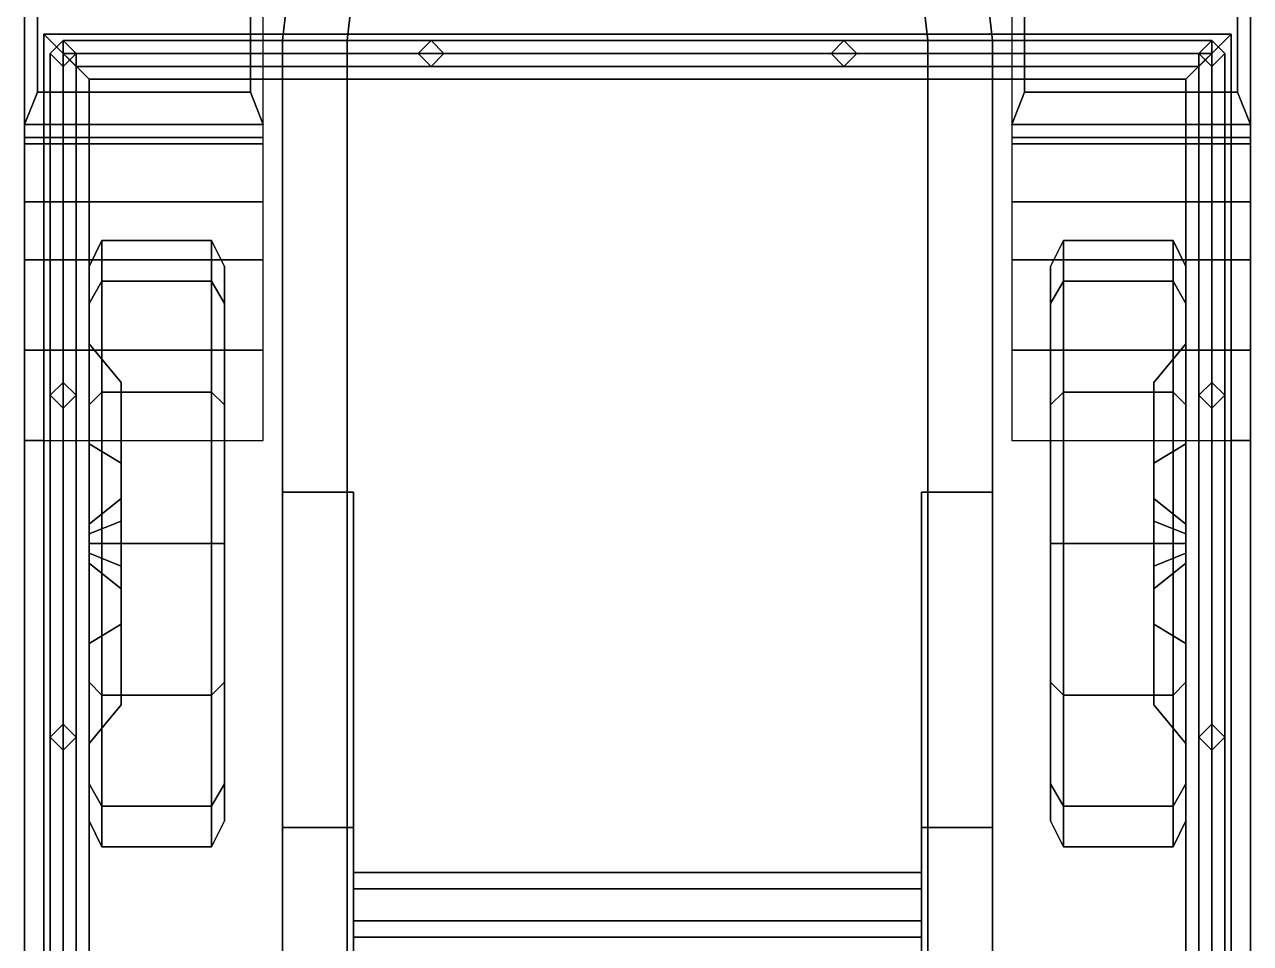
# Model space of a CAD drawing. Header units: millimetres. Extents: x -1 to 3, y -2.7 to 9.
# Drawn here: x -0.95 to 0.95, y -1.34 to 0.085 of the extents above; entities that cross this region are included whole.
import ezdxf

# ---------------------------------------------------------------- set-up
doc = ezdxf.new("R2010")
doc.units = ezdxf.units.MM
doc.layers.add('wheels', color=2, linetype='Continuous')

msp = doc.modelspace()

# ---------------------------------------------------------------- linework, layer by layer
for points in [[(-0.39, 1.46, 0.61), (-0.55, 0.06, 0.61), (-0.55, 0.06, 0.71), (-0.39, 1.46, 0.71)], [(-0.29, 1.46, 0.61), (-0.45, 0.06, 0.61), (-0.55, 0.06, 0.61), (-0.39, 1.46, 0.61)], [(-0.55, 0.06, 0.71), (-0.45, 0.06, 0.71), (-0.29, 1.46, 0.71), (-0.39, 1.46, 0.71)], [(-0.29, 1.46, 0.71), (-0.45, 0.06, 0.71), (-0.45, 0.06, 0.61), (-0.29, 1.46, 0.61)], [(0.29, 1.46, 0.71), (0.45, 0.06, 0.71), (0.55, 0.06, 0.71), (0.39, 1.46, 0.71)], [(0.29, 1.46, 0.61), (0.45, 0.06, 0.61), (0.45, 0.06, 0.71), (0.29, 1.46, 0.71)], [(0.55, 0.06, 0.61), (0.45, 0.06, 0.61), (0.29, 1.46, 0.61), (0.39, 1.46, 0.61)], [(0.39, 1.46, 0.71), (0.55, 0.06, 0.71), (0.55, 0.06, 0.61), (0.39, 1.46, 0.61)], [(-0.95, -0.09, 0.46), (-0.95, 1.05, 0.46), (-0.95, 1.05, 0.4), (-0.95, -0.14, 0.4)], [(0.95, 1.05, 0.46), (0.95, -0.09, 0.46), (0.95, -0.14, 0.4), (0.95, 1.05, 0.4)], [(-0.95, 0.61, 0.66), (-0.95, -0.07, 0.66), (-0.93, -0.02, 0.69), (-0.93, 0.56, 0.69)], [(-0.95, 0.61, 0.46), (-0.95, -0.07, 0.46), (-0.95, -0.07, 0.66), (-0.95, 0.61, 0.66)], [(-0.6, -0.02, 0.69), (-0.58, -0.07, 0.66), (-0.58, 0.61, 0.66), (-0.6, 0.56, 0.69)], [(0.58, 0.61, 0.66), (0.58, -0.07, 0.66), (0.6, -0.02, 0.69), (0.6, 0.56, 0.69)], [(0.93, -0.02, 0.69), (0.95, -0.07, 0.66), (0.95, 0.61, 0.66), (0.93, 0.56, 0.69)], [(0.95, -0.07, 0.66), (0.95, -0.07, 0.46), (0.95, 0.61, 0.46), (0.95, 0.61, 0.66)], [(-0.93, 0.56, 0.69), (-0.93, -0.02, 0.69), (-0.6, -0.02, 0.69), (-0.6, 0.56, 0.69)], [(0.6, 0.56, 0.69), (0.6, -0.02, 0.69), (0.93, -0.02, 0.69), (0.93, 0.56, 0.69)], [(0.92, 0.07, 1), (0.92, -2.62, 1), (-0.92, -2.62, 1), (-0.92, 0.07, 1)], [(-0.92, 0.07, 1.58), (-0.85, 0, 1.58), (0.85, 0, 1.58), (0.92, 0.07, 1.58)], [(-0.92, 0.07, 1), (-0.92, 0.07, 1.58), (0.92, 0.07, 1.58), (0.92, 0.07, 1)], [(-0.92, -2.62, 1.58), (-0.85, -2.55, 1.58), (-0.85, 0, 1.58), (-0.92, 0.07, 1.58)], [(-0.92, -2.62, 1), (-0.92, -2.62, 1.58), (-0.92, 0.07, 1.58), (-0.92, 0.07, 1)], [(-0.89, 0.06, 1.58), (-0.91, 0.04, 1.58), (-0.91, 0.04, 1.91), (-0.89, 0.06, 1.93)], [(-0.91, -2.65, 1.91), (-0.89, -2.65, 1.93), (-0.89, 0.06, 1.93), (-0.91, 0.04, 1.91)], [(-0.87, 0.04, 1.58), (-0.89, 0.06, 1.58), (-0.89, 0.06, 1.93), (-0.87, 0.04, 1.91)], [(0.89, 0.06, 1.91), (0.87, 0.04, 1.89), (-0.87, 0.04, 1.89), (-0.89, 0.06, 1.91)], [(0.89, 0.04, 1.93), (0.89, 0.06, 1.91), (-0.89, 0.06, 1.91), (-0.89, 0.04, 1.93)], [(-0.89, -2.65, 1.93), (-0.87, -2.65, 1.91), (-0.87, 0.04, 1.91), (-0.89, 0.06, 1.93)], [(-0.55, 0.06, 0.61), (-0.55, -2.42, 0.61), (-0.55, -2.42, 0.71), (-0.55, 0.06, 0.71)], [(-0.55, -2.42, 0.71), (-0.45, -2.32, 0.71), (-0.45, 0.06, 0.71), (-0.55, 0.06, 0.71)], [(-0.45, 0.06, 0.61), (-0.45, -2.32, 0.61), (-0.55, -2.42, 0.61), (-0.55, 0.06, 0.61)], [(-0.45, 0.06, 0.71), (-0.45, -2.32, 0.71), (-0.45, -2.32, 0.61), (-0.45, 0.06, 0.61)], [(-0.32, 0.06, 1.58), (-0.34, 0.04, 1.58), (-0.34, 0.04, 1.89), (-0.32, 0.06, 1.91)], [(-0.3, 0.04, 1.58), (-0.32, 0.06, 1.58), (-0.32, 0.06, 1.91), (-0.3, 0.04, 1.89)], [(0.32, 0.06, 1.58), (0.3, 0.04, 1.58), (0.3, 0.04, 1.89), (0.32, 0.06, 1.91)], [(0.34, 0.04, 1.58), (0.32, 0.06, 1.58), (0.32, 0.06, 1.91), (0.34, 0.04, 1.89)], [(0.45, 0.06, 0.61), (0.45, -2.32, 0.61), (0.45, -2.32, 0.71), (0.45, 0.06, 0.71)], [(0.45, 0.06, 0.71), (0.45, -2.32, 0.71), (0.55, -2.42, 0.71), (0.55, 0.06, 0.71)], [(0.55, -2.42, 0.61), (0.45, -2.32, 0.61), (0.45, 0.06, 0.61), (0.55, 0.06, 0.61)], [(0.55, 0.06, 0.71), (0.55, -2.42, 0.71), (0.55, -2.42, 0.61), (0.55, 0.06, 0.61)], [(0.85, -2.55, 1.58), (0.92, -2.62, 1.58), (0.92, 0.07, 1.58), (0.85, 0, 1.58)], [(0.89, 0.06, 1.58), (0.87, 0.04, 1.58), (0.87, 0.04, 1.91), (0.89, 0.06, 1.93)], [(0.87, -2.65, 1.91), (0.89, -2.65, 1.93), (0.89, 0.06, 1.93), (0.87, 0.04, 1.91)], [(0.91, 0.04, 1.58), (0.89, 0.06, 1.58), (0.89, 0.06, 1.93), (0.91, 0.04, 1.91)], [(0.89, -2.65, 1.93), (0.91, -2.65, 1.91), (0.91, 0.04, 1.91), (0.89, 0.06, 1.93)], [(0.92, 0.07, 1), (0.92, 0.07, 1.58), (0.92, -2.62, 1.58), (0.92, -2.62, 1)], [(-0.91, 0.04, 1.58), (-0.89, 0.02, 1.58), (-0.89, 0.02, 1.89), (-0.91, 0.04, 1.91)], [(-0.89, -2.65, 1.89), (-0.91, -2.65, 1.91), (-0.91, 0.04, 1.91), (-0.89, 0.02, 1.89)], [(-0.89, 0.02, 1.58), (-0.87, 0.04, 1.58), (-0.87, 0.04, 1.91), (-0.89, 0.02, 1.89)], [(0.87, 0.02, 1.91), (0.89, 0.04, 1.93), (-0.89, 0.04, 1.93), (-0.87, 0.02, 1.91)], [(-0.87, -2.65, 1.91), (-0.89, -2.65, 1.89), (-0.89, 0.02, 1.89), (-0.87, 0.04, 1.91)], [(0.87, 0.04, 1.89), (0.87, 0.02, 1.91), (-0.87, 0.02, 1.91), (-0.87, 0.04, 1.89)], [(-0.34, 0.04, 1.58), (-0.32, 0.02, 1.58), (-0.32, 0.02, 1.91), (-0.34, 0.04, 1.89)], [(-0.32, 0.02, 1.58), (-0.3, 0.04, 1.58), (-0.3, 0.04, 1.89), (-0.32, 0.02, 1.91)], [(0.3, 0.04, 1.58), (0.32, 0.02, 1.58), (0.32, 0.02, 1.91), (0.3, 0.04, 1.89)], [(0.32, 0.02, 1.58), (0.34, 0.04, 1.58), (0.34, 0.04, 1.89), (0.32, 0.02, 1.91)], [(0.87, 0.04, 1.58), (0.89, 0.02, 1.58), (0.89, 0.02, 1.89), (0.87, 0.04, 1.91)], [(0.89, -2.65, 1.89), (0.87, -2.65, 1.91), (0.87, 0.04, 1.91), (0.89, 0.02, 1.89)], [(0.89, 0.02, 1.58), (0.91, 0.04, 1.58), (0.91, 0.04, 1.91), (0.89, 0.02, 1.89)], [(0.91, -2.65, 1.91), (0.89, -2.65, 1.89), (0.89, 0.02, 1.89), (0.91, 0.04, 1.91)], [(-0.85, 0, 1.07), (-0.85, -2.55, 1.07), (0.85, -2.55, 1.07), (0.85, 0, 1.07)], [(0.85, 0, 1.07), (0.85, 0, 1.58), (-0.85, 0, 1.58), (-0.85, 0, 1.07)], [(-0.85, 0, 1.07), (-0.85, 0, 1.58), (-0.85, -2.55, 1.58), (-0.85, -2.55, 1.07)], [(0.85, -2.55, 1.07), (0.85, -2.55, 1.58), (0.85, 0, 1.58), (0.85, 0, 1.07)], [(-0.93, -0.02, 0.69), (-0.95, -0.07, 0.66), (-0.58, -0.07, 0.66), (-0.6, -0.02, 0.69)], [(0.6, -0.02, 0.69), (0.58, -0.07, 0.66), (0.95, -0.07, 0.66), (0.93, -0.02, 0.69)], [(-0.95, -0.07, 0.66), (-0.95, -0.07, 0.46), (-0.58, -0.07, 0.46), (-0.58, -0.07, 0.66)], [(-0.95, -0.07, 0.46), (-0.95, -0.09, 0.46), (-0.58, -0.09, 0.46), (-0.58, -0.07, 0.46)], [(0.58, -0.07, 0.66), (0.58, -0.07, 0.46), (0.95, -0.07, 0.46), (0.95, -0.07, 0.66)], [(0.58, -0.07, 0.46), (0.58, -0.09, 0.46), (0.95, -0.09, 0.46), (0.95, -0.07, 0.46)], [(-0.95, -0.09, 0.46), (-0.95, -0.1, 0.52), (-0.58, -0.1, 0.52), (-0.58, -0.09, 0.46)], [(-0.95, -0.1, 0.52), (-0.95, -0.09, 0.46), (-0.95, -0.14, 0.4), (-0.95, -0.16, 0.51)], [(0.58, -0.09, 0.46), (0.58, -0.1, 0.52), (0.95, -0.1, 0.52), (0.95, -0.09, 0.46)], [(0.95, -0.09, 0.46), (0.95, -0.1, 0.52), (0.95, -0.16, 0.51), (0.95, -0.14, 0.4)], [(-0.95, -0.1, 0.52), (-0.95, -0.19, 0.72), (-0.58, -0.19, 0.72), (-0.58, -0.1, 0.52)], [(-0.95, -0.19, 0.72), (-0.95, -0.1, 0.52), (-0.95, -0.16, 0.51), (-0.95, -0.26, 0.71)], [(0.58, -0.1, 0.52), (0.58, -0.19, 0.72), (0.95, -0.19, 0.72), (0.95, -0.1, 0.52)], [(0.95, -0.1, 0.52), (0.95, -0.19, 0.72), (0.95, -0.26, 0.71), (0.95, -0.16, 0.51)], [(-0.95, -0.28, 0.84), (-0.95, -0.19, 0.72), (-0.95, -0.26, 0.71), (-0.95, -0.32, 0.79)], [(0.58, -0.19, 0.72), (0.58, -0.28, 0.84), (0.95, -0.28, 0.84), (0.95, -0.19, 0.72)], [(0.95, -0.19, 0.72), (0.95, -0.28, 0.84), (0.95, -0.32, 0.79), (0.95, -0.26, 0.71)], [(-0.95, -0.19, 0.72), (-0.95, -0.28, 0.84), (-0.58, -0.28, 0.84), (-0.58, -0.19, 0.72)], [(-0.95, -0.28, 0.84), (-0.95, -0.42, 0.95), (-0.58, -0.42, 0.95), (-0.58, -0.28, 0.84)], [(-0.95, -0.42, 0.95), (-0.95, -0.28, 0.84), (-0.95, -0.32, 0.79), (-0.95, -0.48, 0.91)], [(0.58, -0.28, 0.84), (0.58, -0.42, 0.95), (0.95, -0.42, 0.95), (0.95, -0.28, 0.84)], [(0.95, -0.28, 0.84), (0.95, -0.42, 0.95), (0.95, -0.48, 0.91), (0.95, -0.32, 0.79)], [(-0.95, -0.42, 0.95), (-0.95, -0.56, 1), (-0.58, -0.56, 1), (-0.58, -0.42, 0.95)], [(-0.95, -0.56, 1), (-0.95, -0.42, 0.95), (-0.95, -0.48, 0.91), (-0.95, -0.62, 0.96)], [(0.58, -0.42, 0.95), (0.58, -0.56, 1), (0.95, -0.56, 1), (0.95, -0.42, 0.95)], [(0.95, -0.42, 0.95), (0.95, -0.56, 1), (0.95, -0.62, 0.96), (0.95, -0.48, 0.91)], [(-0.89, -0.47, 1.58), (-0.91, -0.49, 1.58), (-0.91, -0.49, 1.91), (-0.89, -0.47, 1.89)], [(-0.87, -0.49, 1.58), (-0.89, -0.47, 1.58), (-0.89, -0.47, 1.89), (-0.87, -0.49, 1.91)], [(0.89, -0.47, 1.58), (0.87, -0.49, 1.58), (0.87, -0.49, 1.91), (0.89, -0.47, 1.89)], [(0.91, -0.49, 1.58), (0.89, -0.47, 1.58), (0.89, -0.47, 1.89), (0.91, -0.49, 1.91)], [(-0.91, -0.49, 1.58), (-0.89, -0.51, 1.58), (-0.89, -0.51, 1.89), (-0.91, -0.49, 1.91)], [(-0.89, -0.51, 1.58), (-0.87, -0.49, 1.58), (-0.87, -0.49, 1.91), (-0.89, -0.51, 1.89)], [(0.87, -0.49, 1.58), (0.89, -0.51, 1.58), (0.89, -0.51, 1.89), (0.87, -0.49, 1.91)], [(0.89, -0.51, 1.58), (0.91, -0.49, 1.58), (0.91, -0.49, 1.91), (0.89, -0.51, 1.89)], [(-0.95, -0.56, 1), (-0.95, -1.97, 1), (-0.92, -1.97, 1), (-0.92, -0.56, 1)], [(-0.95, -1.97, 1), (-0.95, -0.56, 1), (-0.95, -0.62, 0.96), (-0.95, -1.94, 0.96)], [(0.92, -0.56, 1), (0.92, -1.97, 1), (0.95, -1.97, 1), (0.95, -0.56, 1)], [(0.95, -0.56, 1), (0.95, -1.97, 1), (0.95, -1.94, 0.96), (0.95, -0.62, 0.96)], [(-0.44, -0.64, 0.34), (-0.44, -1.16, 0.28), (-0.55, -1.16, 0.28), (-0.55, -0.64, 0.34)], [(-0.55, -0.64, 0.49), (-0.55, -1.16, 0.61), (-0.44, -1.16, 0.61), (-0.44, -0.64, 0.49)], [(-0.44, -0.64, 0.49), (-0.44, -0.64, 0.34), (-0.55, -0.64, 0.34), (-0.55, -0.64, 0.49)], [(-0.55, -0.64, 0.34), (-0.55, -1.16, 0.28), (-0.55, -1.16, 0.61), (-0.55, -0.64, 0.49)], [(-0.44, -1.16, 0.61), (-0.44, -1.16, 0.28), (-0.44, -0.64, 0.34), (-0.44, -0.64, 0.49)], [(0.44, -0.64, 0.34), (0.44, -1.16, 0.28), (0.44, -1.16, 0.61), (0.44, -0.64, 0.49)], [(0.55, -0.64, 0.49), (0.55, -0.64, 0.34), (0.44, -0.64, 0.34), (0.44, -0.64, 0.49)], [(0.55, -0.64, 0.34), (0.55, -1.16, 0.28), (0.44, -1.16, 0.28), (0.44, -0.64, 0.34)], [(0.44, -0.64, 0.49), (0.44, -1.16, 0.61), (0.55, -1.16, 0.61), (0.55, -0.64, 0.49)], [(0.55, -1.16, 0.61), (0.55, -1.16, 0.28), (0.55, -0.64, 0.34), (0.55, -0.64, 0.49)], [(-0.89, -1, 1.58), (-0.91, -1.02, 1.58), (-0.91, -1.02, 1.91), (-0.89, -1, 1.89)], [(-0.87, -1.02, 1.58), (-0.89, -1, 1.58), (-0.89, -1, 1.89), (-0.87, -1.02, 1.91)], [(0.89, -1, 1.58), (0.87, -1.02, 1.58), (0.87, -1.02, 1.91), (0.89, -1, 1.89)], [(0.91, -1.02, 1.58), (0.89, -1, 1.58), (0.89, -1, 1.89), (0.91, -1.02, 1.91)], [(-0.91, -1.02, 1.58), (-0.89, -1.04, 1.58), (-0.89, -1.04, 1.89), (-0.91, -1.02, 1.91)], [(-0.89, -1.04, 1.58), (-0.87, -1.02, 1.58), (-0.87, -1.02, 1.91), (-0.89, -1.04, 1.89)], [(0.87, -1.02, 1.58), (0.89, -1.04, 1.58), (0.89, -1.04, 1.89), (0.87, -1.02, 1.91)], [(0.89, -1.04, 1.58), (0.91, -1.02, 1.58), (0.91, -1.02, 1.91), (0.89, -1.04, 1.89)], [(-0.44, -1.16, 0.28), (-0.44, -1.4, 0.28), (-0.55, -1.4, 0.28), (-0.55, -1.16, 0.28)], [(-0.55, -1.16, 0.61), (-0.55, -1.4, 0.61), (-0.44, -1.4, 0.61), (-0.44, -1.16, 0.61)], [(-0.55, -1.16, 0.28), (-0.55, -1.4, 0.28), (-0.55, -1.4, 0.61), (-0.55, -1.16, 0.61)], [(-0.44, -1.4, 0.61), (-0.44, -1.4, 0.28), (-0.44, -1.16, 0.28), (-0.44, -1.16, 0.61)], [(0.44, -1.16, 0.28), (0.44, -1.4, 0.28), (0.44, -1.4, 0.61), (0.44, -1.16, 0.61)], [(0.55, -1.16, 0.28), (0.55, -1.4, 0.28), (0.44, -1.4, 0.28), (0.44, -1.16, 0.28)], [(0.44, -1.16, 0.61), (0.44, -1.4, 0.61), (0.55, -1.4, 0.61), (0.55, -1.16, 0.61)], [(0.55, -1.4, 0.61), (0.55, -1.4, 0.28), (0.55, -1.16, 0.28), (0.55, -1.16, 0.61)], [(0.44, -1.255, 0.5033), (0.44, -1.23, 0.46), (-0.44, -1.23, 0.46), (-0.44, -1.255, 0.5033)], [(0.44, -1.23, 0.46), (0.44, -1.255, 0.4167), (-0.44, -1.255, 0.4167), (-0.44, -1.23, 0.46)], [(0.44, -1.305, 0.5033), (0.44, -1.255, 0.5033), (-0.44, -1.255, 0.5033), (-0.44, -1.305, 0.5033)], [(0.44, -1.255, 0.4167), (0.44, -1.305, 0.4167), (-0.44, -1.305, 0.4167), (-0.44, -1.255, 0.4167)], [(0.44, -1.33, 0.46), (0.44, -1.305, 0.5033), (-0.44, -1.305, 0.5033), (-0.44, -1.33, 0.46)], [(0.44, -1.305, 0.4167), (0.44, -1.33, 0.46), (-0.44, -1.33, 0.46), (-0.44, -1.305, 0.4167)]]:
    msp.add_3dface(points)
at = {"layer": 'wheels'}
for points in [[(-0.83, -0.313, 0.705), (-0.83, -0.25, 0.47), (-0.85, -0.29, 0.47), (-0.85, -0.3476, 0.685)], [(-0.83, -0.25, 0.47), (-0.83, -0.313, 0.235), (-0.85, -0.3476, 0.255), (-0.85, -0.29, 0.47)], [(-0.83, -0.25, 0.47), (-0.83, -0.313, 0.705), (-0.66, -0.313, 0.705), (-0.66, -0.25, 0.47)], [(-0.83, -0.313, 0.235), (-0.83, -0.25, 0.47), (-0.66, -0.25, 0.47), (-0.66, -0.313, 0.235)], [(-0.66, -0.25, 0.47), (-0.66, -0.313, 0.705), (-0.64, -0.3476, 0.685), (-0.64, -0.29, 0.47)], [(-0.66, -0.313, 0.235), (-0.66, -0.25, 0.47), (-0.64, -0.29, 0.47), (-0.64, -0.3476, 0.255)], [(0.66, -0.313, 0.705), (0.66, -0.25, 0.47), (0.64, -0.29, 0.47), (0.64, -0.3476, 0.685)], [(0.66, -0.25, 0.47), (0.66, -0.313, 0.235), (0.64, -0.3476, 0.255), (0.64, -0.29, 0.47)], [(0.83, -0.313, 0.705), (0.83, -0.25, 0.47), (0.66, -0.25, 0.47), (0.66, -0.313, 0.705)], [(0.83, -0.25, 0.47), (0.83, -0.313, 0.235), (0.66, -0.313, 0.235), (0.66, -0.25, 0.47)], [(0.83, -0.25, 0.47), (0.83, -0.313, 0.705), (0.85, -0.3476, 0.685), (0.85, -0.29, 0.47)], [(0.83, -0.313, 0.235), (0.83, -0.25, 0.47), (0.85, -0.29, 0.47), (0.85, -0.3476, 0.255)], [(-0.85, -0.29, 0.47), (-0.85, -0.3476, 0.255), (-0.85, -0.565, 0.2015), (-0.85, -0.41, 0.47)], [(-0.85, -0.3476, 0.685), (-0.85, -0.29, 0.47), (-0.85, -0.41, 0.47)], [(-0.64, -0.29, 0.47), (-0.64, -1.0924, 0.255), (-0.64, -0.935, 0.0976), (-0.64, -0.3476, 0.255)], [(-0.64, -0.3476, 0.685), (-0.64, -1.15, 0.47), (-0.64, -1.0924, 0.255), (-0.64, -0.29, 0.47)], [(0.64, -0.935, 0.8424), (0.64, -0.3476, 0.685), (0.64, -0.29, 0.47), (0.64, -1.0924, 0.685)], [(0.64, -1.0924, 0.685), (0.64, -0.29, 0.47), (0.64, -0.3476, 0.255), (0.64, -1.15, 0.47)], [(0.85, -0.29, 0.47), (0.85, -0.3476, 0.685), (0.85, -0.565, 0.7385), (0.85, -0.41, 0.47)], [(0.85, -0.3476, 0.255), (0.85, -0.29, 0.47), (0.85, -0.41, 0.47)], [(-0.83, -0.313, 0.235), (-0.83, -0.485, 0.063), (-0.85, -0.505, 0.0976), (-0.85, -0.3476, 0.255)], [(-0.83, -0.485, 0.877), (-0.83, -0.313, 0.705), (-0.85, -0.3476, 0.685), (-0.85, -0.505, 0.8424)], [(-0.83, -0.485, 0.063), (-0.83, -0.313, 0.235), (-0.66, -0.313, 0.235), (-0.66, -0.485, 0.063)], [(-0.83, -0.313, 0.705), (-0.83, -0.485, 0.877), (-0.66, -0.485, 0.877), (-0.66, -0.313, 0.705)], [(-0.66, -0.485, 0.063), (-0.66, -0.313, 0.235), (-0.64, -0.3476, 0.255), (-0.64, -0.505, 0.0976)], [(-0.66, -0.313, 0.705), (-0.66, -0.485, 0.877), (-0.64, -0.505, 0.8424), (-0.64, -0.3476, 0.685)], [(0.66, -0.313, 0.235), (0.66, -0.485, 0.063), (0.64, -0.505, 0.0976), (0.64, -0.3476, 0.255)], [(0.66, -0.485, 0.877), (0.66, -0.313, 0.705), (0.64, -0.3476, 0.685), (0.64, -0.505, 0.8424)], [(0.83, -0.313, 0.235), (0.83, -0.485, 0.063), (0.66, -0.485, 0.063), (0.66, -0.313, 0.235)], [(0.83, -0.485, 0.877), (0.83, -0.313, 0.705), (0.66, -0.313, 0.705), (0.66, -0.485, 0.877)], [(0.83, -0.485, 0.063), (0.83, -0.313, 0.235), (0.85, -0.3476, 0.255), (0.85, -0.505, 0.0976)], [(0.83, -0.313, 0.705), (0.83, -0.485, 0.877), (0.85, -0.505, 0.8424), (0.85, -0.3476, 0.685)], [(-0.85, -0.3476, 0.255), (-0.85, -0.505, 0.0976), (-0.85, -0.565, 0.2015)], [(-0.85, -0.505, 0.8424), (-0.85, -0.3476, 0.685), (-0.85, -0.41, 0.47), (-0.85, -0.565, 0.7385)], [(-0.64, -0.3476, 0.255), (-0.64, -0.935, 0.0976), (-0.64, -0.72, 0.04), (-0.64, -0.505, 0.0976)], [(-0.64, -0.505, 0.8424), (-0.64, -1.0924, 0.685), (-0.64, -1.15, 0.47), (-0.64, -0.3476, 0.685)], [(0.64, -1.15, 0.47), (0.64, -0.3476, 0.255), (0.64, -0.505, 0.0976), (0.64, -1.0924, 0.255)], [(0.64, -0.72, 0.9), (0.64, -0.505, 0.8424), (0.64, -0.3476, 0.685), (0.64, -0.935, 0.8424)], [(0.85, -0.505, 0.0976), (0.85, -0.3476, 0.255), (0.85, -0.41, 0.47), (0.85, -0.565, 0.2015)], [(0.85, -0.3476, 0.685), (0.85, -0.505, 0.8424), (0.85, -0.565, 0.7385)], [(-0.85, -0.41, 0.47), (-0.85, -0.565, 0.2015), (-0.8, -0.595, 0.2535), (-0.8, -0.47, 0.47)], [(-0.85, -0.565, 0.7385), (-0.85, -0.41, 0.47), (-0.8, -0.47, 0.47), (-0.8, -0.595, 0.6865)], [(0.85, -0.565, 0.2015), (0.85, -0.41, 0.47), (0.8, -0.47, 0.47), (0.8, -0.595, 0.2535)], [(0.85, -0.41, 0.47), (0.85, -0.565, 0.7385), (0.8, -0.595, 0.6865), (0.8, -0.47, 0.47)], [(-0.8, -0.595, 0.6865), (-0.8, -0.47, 0.47), (-0.8, -0.65, 0.47), (-0.8, -0.685, 0.5306)], [(-0.8, -0.47, 0.47), (-0.8, -0.595, 0.2535), (-0.8, -0.685, 0.4094), (-0.8, -0.65, 0.47)], [(0.8, -0.47, 0.47), (0.8, -0.595, 0.6865), (0.8, -0.685, 0.5306), (0.8, -0.65, 0.47)], [(0.8, -0.595, 0.2535), (0.8, -0.47, 0.47), (0.8, -0.65, 0.47), (0.8, -0.685, 0.4094)], [(-0.83, -0.485, 0.063), (-0.83, -0.72), (-0.85, -0.72, 0.04), (-0.85, -0.505, 0.0976)], [(-0.83, -0.72, 0.94), (-0.83, -0.485, 0.877), (-0.85, -0.505, 0.8424), (-0.85, -0.72, 0.9)], [(-0.83, -0.72), (-0.83, -0.485, 0.063), (-0.66, -0.485, 0.063), (-0.66, -0.72)], [(-0.83, -0.485, 0.877), (-0.83, -0.72, 0.94), (-0.66, -0.72, 0.94), (-0.66, -0.485, 0.877)], [(-0.66, -0.72), (-0.66, -0.485, 0.063), (-0.64, -0.505, 0.0976), (-0.64, -0.72, 0.04)], [(-0.66, -0.485, 0.877), (-0.66, -0.72, 0.94), (-0.64, -0.72, 0.9), (-0.64, -0.505, 0.8424)], [(0.66, -0.485, 0.063), (0.66, -0.72), (0.64, -0.72, 0.04), (0.64, -0.505, 0.0976)], [(0.66, -0.72, 0.94), (0.66, -0.485, 0.877), (0.64, -0.505, 0.8424), (0.64, -0.72, 0.9)], [(0.83, -0.485, 0.063), (0.83, -0.72), (0.66, -0.72), (0.66, -0.485, 0.063)], [(0.83, -0.72, 0.94), (0.83, -0.485, 0.877), (0.66, -0.485, 0.877), (0.66, -0.72, 0.94)], [(0.83, -0.72), (0.83, -0.485, 0.063), (0.85, -0.505, 0.0976), (0.85, -0.72, 0.04)], [(0.83, -0.485, 0.877), (0.83, -0.72, 0.94), (0.85, -0.72, 0.9), (0.85, -0.505, 0.8424)], [(-0.85, -0.505, 0.0976), (-0.85, -0.72, 0.04), (-0.85, -0.875, 0.2015), (-0.85, -0.565, 0.2015)], [(-0.85, -0.72, 0.9), (-0.85, -0.505, 0.8424), (-0.85, -0.565, 0.7385)], [(-0.64, -0.72, 0.9), (-0.64, -0.935, 0.8424), (-0.64, -1.0924, 0.685), (-0.64, -0.505, 0.8424)], [(0.64, -1.0924, 0.255), (0.64, -0.505, 0.0976), (0.64, -0.72, 0.04), (0.64, -0.935, 0.0976)], [(0.85, -0.72, 0.04), (0.85, -0.505, 0.0976), (0.85, -0.565, 0.2015)], [(0.85, -0.505, 0.8424), (0.85, -0.72, 0.9), (0.85, -0.875, 0.7385), (0.85, -0.565, 0.7385)], [(-0.85, -0.565, 0.2015), (-0.85, -0.875, 0.2015), (-0.8, -0.845, 0.2535), (-0.8, -0.595, 0.2535)], [(-0.85, -0.935, 0.8424), (-0.85, -0.72, 0.9), (-0.85, -0.565, 0.7385), (-0.85, -0.875, 0.7385)], [(-0.85, -0.875, 0.7385), (-0.85, -0.565, 0.7385), (-0.8, -0.595, 0.6865), (-0.8, -0.845, 0.6865)], [(0.85, -0.875, 0.2015), (0.85, -0.565, 0.2015), (0.8, -0.595, 0.2535), (0.8, -0.845, 0.2535)], [(0.85, -0.565, 0.7385), (0.85, -0.875, 0.7385), (0.8, -0.845, 0.6865), (0.8, -0.595, 0.6865)], [(0.85, -0.935, 0.0976), (0.85, -0.72, 0.04), (0.85, -0.565, 0.2015), (0.85, -0.875, 0.2015)], [(-0.8, -0.595, 0.2535), (-0.8, -0.845, 0.2535), (-0.8, -0.755, 0.4094), (-0.8, -0.685, 0.4094)], [(-0.8, -0.845, 0.6865), (-0.8, -0.595, 0.6865), (-0.8, -0.685, 0.5306), (-0.8, -0.755, 0.5306)], [(0.8, -0.845, 0.2535), (0.8, -0.595, 0.2535), (0.8, -0.685, 0.4094), (0.8, -0.755, 0.4094)], [(0.8, -0.595, 0.6865), (0.8, -0.845, 0.6865), (0.8, -0.755, 0.5306), (0.8, -0.685, 0.5306)], [(-0.8, -0.685, 0.5306), (-0.8, -0.65, 0.47), (-0.85, -0.69, 0.47), (-0.85, -0.705, 0.496)], [(-0.8, -0.65, 0.47), (-0.8, -0.685, 0.4094), (-0.85, -0.705, 0.444), (-0.85, -0.69, 0.47)], [(0.8, -0.65, 0.47), (0.8, -0.685, 0.5306), (0.85, -0.705, 0.496), (0.85, -0.69, 0.47)], [(0.8, -0.685, 0.4094), (0.8, -0.65, 0.47), (0.85, -0.69, 0.47), (0.85, -0.705, 0.444)], [(-0.8, -0.685, 0.4094), (-0.8, -0.755, 0.4094), (-0.85, -0.735, 0.444), (-0.85, -0.705, 0.444)], [(-0.8, -0.755, 0.5306), (-0.8, -0.685, 0.5306), (-0.85, -0.705, 0.496), (-0.85, -0.735, 0.496)], [(-0.85, -0.735, 0.444), (-0.85, -0.705, 0.496), (-0.85, -0.69, 0.47), (-0.85, -0.705, 0.444)], [(0.8, -0.755, 0.4094), (0.8, -0.685, 0.4094), (0.85, -0.705, 0.444), (0.85, -0.735, 0.444)], [(0.8, -0.685, 0.5306), (0.8, -0.755, 0.5306), (0.85, -0.735, 0.496), (0.85, -0.705, 0.496)], [(0.85, -0.69, 0.47), (0.85, -0.705, 0.496), (0.85, -0.735, 0.496), (0.85, -0.705, 0.444)], [(-0.85, -0.75, 0.47), (-0.85, -0.735, 0.496), (-0.85, -0.705, 0.496), (-0.85, -0.735, 0.444)], [(-0.83, -0.72), (-0.83, -0.955, 0.063), (-0.85, -0.935, 0.0976), (-0.85, -0.72, 0.04)], [(-0.85, -0.72, 0.04), (-0.85, -0.935, 0.0976), (-0.85, -0.875, 0.2015)], [(-0.83, -0.955, 0.877), (-0.83, -0.72, 0.94), (-0.85, -0.72, 0.9), (-0.85, -0.935, 0.8424)], [(-0.83, -0.955, 0.063), (-0.83, -0.72), (-0.66, -0.72), (-0.66, -0.955, 0.063)], [(-0.83, -0.72, 0.94), (-0.83, -0.955, 0.877), (-0.66, -0.955, 0.877), (-0.66, -0.72, 0.94)], [(-0.66, -0.955, 0.063), (-0.66, -0.72), (-0.64, -0.72, 0.04), (-0.64, -0.935, 0.0976)], [(-0.66, -0.72, 0.94), (-0.66, -0.955, 0.877), (-0.64, -0.935, 0.8424), (-0.64, -0.72, 0.9)], [(0.66, -0.72), (0.66, -0.955, 0.063), (0.64, -0.935, 0.0976), (0.64, -0.72, 0.04)], [(0.66, -0.955, 0.877), (0.66, -0.72, 0.94), (0.64, -0.72, 0.9), (0.64, -0.935, 0.8424)], [(0.83, -0.72), (0.83, -0.955, 0.063), (0.66, -0.955, 0.063), (0.66, -0.72)], [(0.83, -0.955, 0.877), (0.83, -0.72, 0.94), (0.66, -0.72, 0.94), (0.66, -0.955, 0.877)], [(0.83, -0.955, 0.063), (0.83, -0.72), (0.85, -0.72, 0.04), (0.85, -0.935, 0.0976)], [(0.83, -0.72, 0.94), (0.83, -0.955, 0.877), (0.85, -0.935, 0.8424), (0.85, -0.72, 0.9)], [(0.85, -0.705, 0.444), (0.85, -0.735, 0.496), (0.85, -0.75, 0.47), (0.85, -0.735, 0.444)], [(0.85, -0.72, 0.9), (0.85, -0.935, 0.8424), (0.85, -0.875, 0.7385)], [(-0.8, -0.79, 0.47), (-0.8, -0.755, 0.5306), (-0.85, -0.735, 0.496), (-0.85, -0.75, 0.47)], [(-0.8, -0.755, 0.4094), (-0.8, -0.79, 0.47), (-0.85, -0.75, 0.47), (-0.85, -0.735, 0.444)], [(0.8, -0.755, 0.5306), (0.8, -0.79, 0.47), (0.85, -0.75, 0.47), (0.85, -0.735, 0.496)], [(0.8, -0.79, 0.47), (0.8, -0.755, 0.4094), (0.85, -0.735, 0.444), (0.85, -0.75, 0.47)], [(-0.8, -0.97, 0.47), (-0.8, -0.845, 0.6865), (-0.8, -0.755, 0.5306), (-0.8, -0.79, 0.47)], [(-0.8, -0.845, 0.2535), (-0.8, -0.97, 0.47), (-0.8, -0.79, 0.47), (-0.8, -0.755, 0.4094)], [(0.8, -0.845, 0.6865), (0.8, -0.97, 0.47), (0.8, -0.79, 0.47), (0.8, -0.755, 0.5306)], [(0.8, -0.97, 0.47), (0.8, -0.845, 0.2535), (0.8, -0.755, 0.4094), (0.8, -0.79, 0.47)], [(-0.85, -0.875, 0.2015), (-0.85, -1.03, 0.47), (-0.8, -0.97, 0.47), (-0.8, -0.845, 0.2535)], [(-0.85, -1.03, 0.47), (-0.85, -0.875, 0.7385), (-0.8, -0.845, 0.6865), (-0.8, -0.97, 0.47)], [(0.85, -1.03, 0.47), (0.85, -0.875, 0.2015), (0.8, -0.845, 0.2535), (0.8, -0.97, 0.47)], [(0.85, -0.875, 0.7385), (0.85, -1.03, 0.47), (0.8, -0.97, 0.47), (0.8, -0.845, 0.6865)], [(-0.85, -0.935, 0.0976), (-0.85, -1.0924, 0.255), (-0.85, -1.03, 0.47), (-0.85, -0.875, 0.2015)], [(-0.85, -1.0924, 0.685), (-0.85, -0.935, 0.8424), (-0.85, -0.875, 0.7385)], [(-0.85, -1.15, 0.47), (-0.85, -1.0924, 0.685), (-0.85, -0.875, 0.7385), (-0.85, -1.03, 0.47)], [(0.85, -1.0924, 0.255), (0.85, -0.935, 0.0976), (0.85, -0.875, 0.2015)], [(0.85, -1.15, 0.47), (0.85, -1.0924, 0.255), (0.85, -0.875, 0.2015), (0.85, -1.03, 0.47)], [(0.85, -0.935, 0.8424), (0.85, -1.0924, 0.685), (0.85, -1.03, 0.47), (0.85, -0.875, 0.7385)], [(-0.83, -0.955, 0.063), (-0.83, -1.127, 0.235), (-0.85, -1.0924, 0.255), (-0.85, -0.935, 0.0976)], [(-0.83, -1.127, 0.705), (-0.83, -0.955, 0.877), (-0.85, -0.935, 0.8424), (-0.85, -1.0924, 0.685)], [(-0.66, -1.127, 0.235), (-0.66, -0.955, 0.063), (-0.64, -0.935, 0.0976), (-0.64, -1.0924, 0.255)], [(-0.66, -0.955, 0.877), (-0.66, -1.127, 0.705), (-0.64, -1.0924, 0.685), (-0.64, -0.935, 0.8424)], [(0.66, -0.955, 0.063), (0.66, -1.127, 0.235), (0.64, -1.0924, 0.255), (0.64, -0.935, 0.0976)], [(0.66, -1.127, 0.705), (0.66, -0.955, 0.877), (0.64, -0.935, 0.8424), (0.64, -1.0924, 0.685)], [(0.83, -1.127, 0.235), (0.83, -0.955, 0.063), (0.85, -0.935, 0.0976), (0.85, -1.0924, 0.255)], [(0.83, -0.955, 0.877), (0.83, -1.127, 0.705), (0.85, -1.0924, 0.685), (0.85, -0.935, 0.8424)], [(-0.83, -1.127, 0.235), (-0.83, -0.955, 0.063), (-0.66, -0.955, 0.063), (-0.66, -1.127, 0.235)], [(-0.83, -0.955, 0.877), (-0.83, -1.127, 0.705), (-0.66, -1.127, 0.705), (-0.66, -0.955, 0.877)], [(0.83, -0.955, 0.063), (0.83, -1.127, 0.235), (0.66, -1.127, 0.235), (0.66, -0.955, 0.063)], [(0.83, -1.127, 0.705), (0.83, -0.955, 0.877), (0.66, -0.955, 0.877), (0.66, -1.127, 0.705)], [(-0.85, -1.0924, 0.255), (-0.85, -1.15, 0.47), (-0.85, -1.03, 0.47)], [(0.85, -1.0924, 0.685), (0.85, -1.15, 0.47), (0.85, -1.03, 0.47)], [(-0.83, -1.19, 0.47), (-0.83, -1.127, 0.705), (-0.85, -1.0924, 0.685), (-0.85, -1.15, 0.47)], [(-0.83, -1.127, 0.235), (-0.83, -1.19, 0.47), (-0.85, -1.15, 0.47), (-0.85, -1.0924, 0.255)], [(-0.66, -1.127, 0.705), (-0.66, -1.19, 0.47), (-0.64, -1.15, 0.47), (-0.64, -1.0924, 0.685)], [(-0.66, -1.19, 0.47), (-0.66, -1.127, 0.235), (-0.64, -1.0924, 0.255), (-0.64, -1.15, 0.47)], [(0.66, -1.19, 0.47), (0.66, -1.127, 0.705), (0.64, -1.0924, 0.685), (0.64, -1.15, 0.47)], [(0.66, -1.127, 0.235), (0.66, -1.19, 0.47), (0.64, -1.15, 0.47), (0.64, -1.0924, 0.255)], [(0.83, -1.127, 0.705), (0.83, -1.19, 0.47), (0.85, -1.15, 0.47), (0.85, -1.0924, 0.685)], [(0.83, -1.19, 0.47), (0.83, -1.127, 0.235), (0.85, -1.0924, 0.255), (0.85, -1.15, 0.47)], [(-0.83, -1.127, 0.705), (-0.83, -1.19, 0.47), (-0.66, -1.19, 0.47), (-0.66, -1.127, 0.705)], [(-0.83, -1.19, 0.47), (-0.83, -1.127, 0.235), (-0.66, -1.127, 0.235), (-0.66, -1.19, 0.47)], [(0.83, -1.19, 0.47), (0.83, -1.127, 0.705), (0.66, -1.127, 0.705), (0.66, -1.19, 0.47)], [(0.83, -1.127, 0.235), (0.83, -1.19, 0.47), (0.66, -1.19, 0.47), (0.66, -1.127, 0.235)]]:
    msp.add_3dface(points, dxfattribs=at)

doc.saveas('drawing.dxf')
